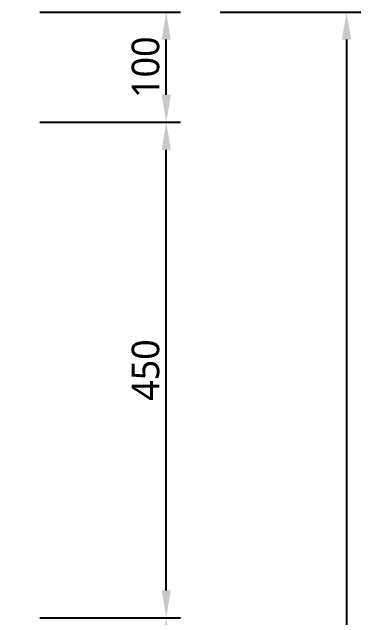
# Model space of a CAD drawing. Header units: millimetres. Extents: x -9013 to 516, y -36629 to 6082.
# Drawn here: x -3120 to -2803, y -30635 to -30085 of the extents above; entities that cross this region are included whole.
import ezdxf

# ---------------------------------------------------------------- set-up
doc = ezdxf.new("R2010")
doc.units = ezdxf.units.MM
doc.header["$LTSCALE"] = 0.05
doc.layers.get('0').update_dxf_attribs({"lineweight": 18})
doc.layers.get('Defpoints').update_dxf_attribs({"color": 140, "lineweight": 18})
doc.styles.add('trebuchet_MS', font='trebuc.ttf')
doc.dimstyles.new('MGP', dxfattribs={"dimtxt": 2.5, "dimasz": 2.5, "dimexe": 1.25, "dimexo": 0.625, "dimtad": 1, "dimdec": 0, "dimtxsty": 'trebuchet_MS', "dimcen": 2.5, "dimclrt": 7, "dimadec": 0, "dimazin": 0, "dimtfac": 1, "dimtdec": 0, "dimtmove": 0, "dimatfit": 3, "dimfxl": 1.148294, "dimfxlon": 1, "dimarcsym": 2})

# ---------------------------------------------------------------- blocks, each defined once
blk = doc.blocks.new('*D679')
at = {"color": 0, "lineweight": -2, "transparency": 16777216}
for p, q in [((-3094.58, -30635.31), (-2966.75, -30635.31)), ((-2979.75, -30710.31), (-2979.75, -30660.31)), ((-3094.58, -30735.31), (-2966.75, -30735.31))]:
    blk.add_line(p, q, dxfattribs=at)
at = {"color": 0, "transparency": 16777216}
for points in [[(-2983.92, -30660.31), (-2975.58, -30660.31), (-2979.75, -30635.31)], [(-2983.92, -30710.31), (-2975.58, -30710.31), (-2979.75, -30735.31)]]:
    blk.add_solid(points, dxfattribs=at)
at = {"layer": 'Defpoints', "color": 0, "transparency": 16777216}
for p in [(-3420.63, -30635.31), (-2979.75, -30635.31), (-3420.63, -30735.31)]:
    blk.add_point(p, dxfattribs=at)
at = {"color": 7, "transparency": 16777216, "insert": (-2998.47, -30685.31), "char_height": 25, "attachment_point": 5, "rotation": 90, "style": 'trebuchet_MS'}
blk.add_mtext('100', dxfattribs=at)
blk = doc.blocks.new('*D680')
at = {"color": 0, "lineweight": -2, "transparency": 16777216}
for p, q in [((-3094.58, -30185.31), (-2966.75, -30185.31)), ((-2979.75, -30610.31), (-2979.75, -30210.31)), ((-3094.58, -30635.31), (-2966.75, -30635.31))]:
    blk.add_line(p, q, dxfattribs=at)
at = {"color": 0, "transparency": 16777216}
for points in [[(-2983.92, -30210.31), (-2975.58, -30210.31), (-2979.75, -30185.31)], [(-2983.92, -30610.31), (-2975.58, -30610.31), (-2979.75, -30635.31)]]:
    blk.add_solid(points, dxfattribs=at)
at = {"layer": 'Defpoints', "color": 0, "transparency": 16777216}
for p in [(-3420.63, -30185.31), (-2979.75, -30185.31), (-3420.63, -30635.31)]:
    blk.add_point(p, dxfattribs=at)
at = {"color": 7, "transparency": 16777216, "insert": (-2998.47, -30410.31), "char_height": 25, "attachment_point": 5, "rotation": 90, "style": 'trebuchet_MS'}
blk.add_mtext('450', dxfattribs=at)
blk = doc.blocks.new('*D681')
at = {"color": 0, "lineweight": -2, "transparency": 16777216}
for p, q in [((-3094.58, -30085.31), (-2966.75, -30085.31)), ((-2979.75, -30160.31), (-2979.75, -30110.31)), ((-3094.58, -30185.31), (-2966.75, -30185.31))]:
    blk.add_line(p, q, dxfattribs=at)
at = {"color": 0, "transparency": 16777216}
for points in [[(-2983.92, -30110.31), (-2975.58, -30110.31), (-2979.75, -30085.31)], [(-2983.92, -30160.31), (-2975.58, -30160.31), (-2979.75, -30185.31)]]:
    blk.add_solid(points, dxfattribs=at)
at = {"layer": 'Defpoints', "color": 0, "transparency": 16777216}
for p in [(-3420.63, -30085.31), (-2979.75, -30085.31), (-3420.63, -30185.31)]:
    blk.add_point(p, dxfattribs=at)
at = {"color": 7, "transparency": 16777216, "insert": (-2998.47, -30135.31), "char_height": 25, "attachment_point": 5, "rotation": 90, "style": 'trebuchet_MS'}
blk.add_mtext('100', dxfattribs=at)
blk = doc.blocks.new('*D684')
at = {"color": 0, "lineweight": -2, "transparency": 16777216}
for p, q in [((-2930.9, -30085.31), (-2803.07, -30085.31)), ((-2816.07, -30110.31), (-2816.07, -32410.31)), ((-2930.9, -32435.31), (-2803.07, -32435.31))]:
    blk.add_line(p, q, dxfattribs=at)
at = {"color": 0, "transparency": 16777216}
for points in [[(-2820.24, -30110.31), (-2811.9, -30110.31), (-2816.07, -30085.31)], [(-2820.24, -32410.31), (-2811.9, -32410.31), (-2816.07, -32435.31)]]:
    blk.add_solid(points, dxfattribs=at)
at = {"layer": 'Defpoints', "color": 0, "transparency": 16777216}
for p in [(-3182.48, -30085.31), (-3182.48, -32435.31), (-2816.07, -32435.31)]:
    blk.add_point(p, dxfattribs=at)
at = {"color": 7, "transparency": 16777216, "insert": (-2834.79, -31260.31), "char_height": 25, "attachment_point": 5, "rotation": 90, "style": 'trebuchet_MS'}
blk.add_mtext('2350', dxfattribs=at)

msp = doc.modelspace()

# ---------------------------------------------------------------- dimensions: what is measured, and where the dimension line sits
for base, p1, p2, picture, middle in [((-2979.75, -30085.31), (-3420.63, -30185.31), (-3420.63, -30085.31), '*D681', (-2998.47, -30135.31)), ((-2816.07, -32435.31), (-3182.48, -30085.31), (-3182.48, -32435.31), '*D684', (-2834.79, -31260.31)), ((-2979.75, -30185.31), (-3420.63, -30635.31), (-3420.63, -30185.31), '*D680', (-2998.47, -30410.31)), ((-2979.75, -30635.31), (-3420.63, -30735.31), (-3420.63, -30635.31), '*D679', (-2998.47, -30685.31))]:
    dim = msp.add_linear_dim(base=base, p1=p1, p2=p2, angle=90, dimstyle='MGP', override={"dimscale": 100, "dimtxt": 0.25, "dimasz": 0.25, "dimexe": 0.13, "dimexo": 0.06, "dimgap": 0.06, "dimarcsym": 1})
    dim.commit()
    dim.dimension.update_dxf_attribs({"geometry": picture, "text_midpoint": middle})

doc.saveas('drawing.dxf')
